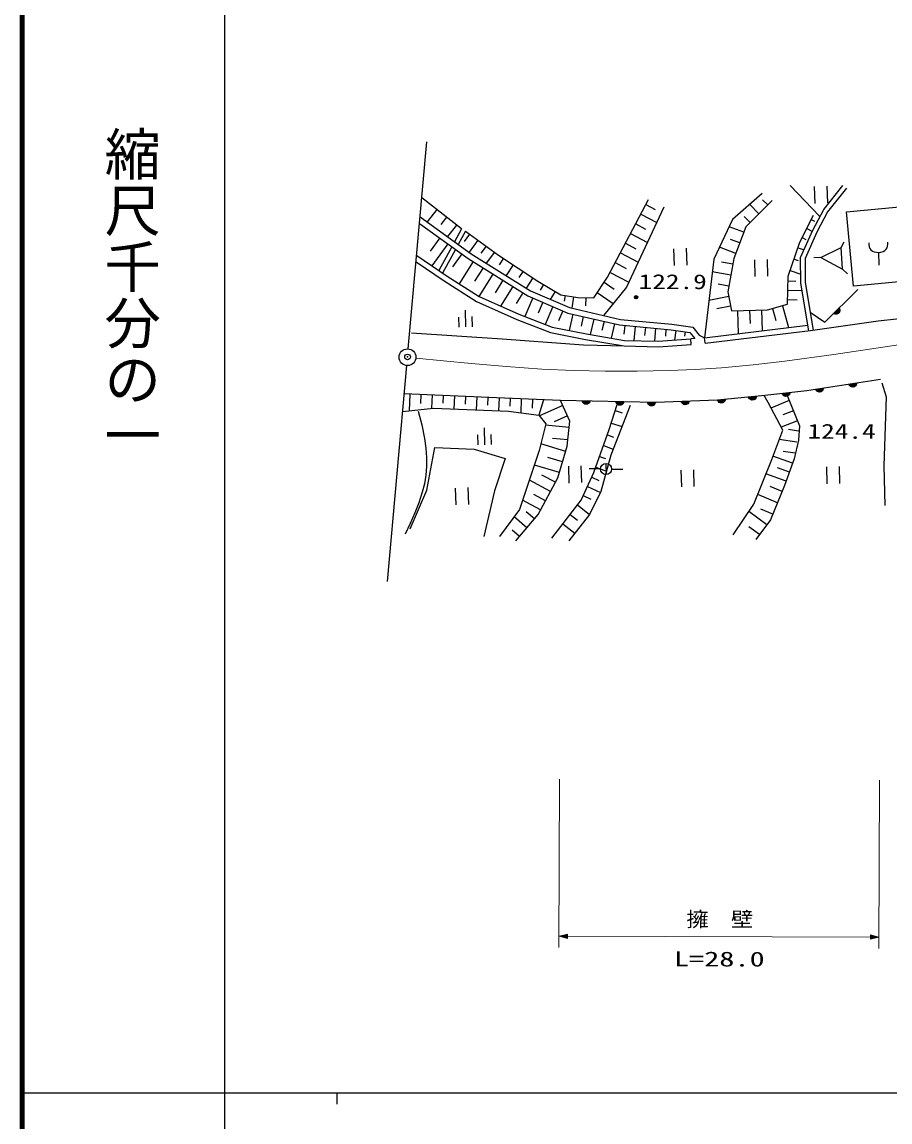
# Model space of a CAD drawing. Units: millimetres, scale not verified. Extents: x 40000 to 680000, y 20000 to 380000.
# Drawn here: x 40000 to 117200, y 202409 to 300253 of the extents above; entities that cross this region are included whole.
import ezdxf
from ezdxf.enums import TextEntityAlignment as Align

# ---------------------------------------------------------------- set-up
doc = ezdxf.new("R2010")
doc.units = ezdxf.units.MM
doc.header["$LTSCALE"] = 1000
doc.header["$PDMODE"] = 32
doc.header["$PDSIZE"] = 500
doc.linetypes.add('CHAIN', pattern=[18.5, 12, -1.5, 3.5, -1.5])
for name, color, linetype, lineweight in [('M-BGD', 7, 'Continuous', 25), ('M-BMK', 2, 'CHAIN', 13), ('M-BMK-OTRS', 5, 'Continuous', 25), ('M-STR-HTXT', 7, 'Continuous', 13), ('M-TTL', 2, 'Continuous', 140), ('M-TTL-BAND', 7, 'Continuous', 25)]:
    doc.layers.add(name, color=color, linetype=linetype, lineweight=lineweight)
doc.layers.add('M-BMK-SRVR', color=3, linetype='Continuous')
doc.layers.add('M-OTRS', color=6, linetype='Continuous')
doc.styles.add('@ＭＳ ゴシック', font='')
doc.styles.add('ＭＳ ゴシック', font='')
doc.styles.get('@ＭＳ ゴシック').set_extended_font_data('@MS Gothic')
doc.styles.get('ＭＳ ゴシック').set_extended_font_data('MS Gothic')

# ---------------------------------------------------------------- blocks, each defined once
blk = doc.blocks.new('BUHIN1100')
at = {"color": 7, "linetype": 'Continuous', "lineweight": 25}
for p, q in [((-101, -287), (-290, 92)), ((-271, 151), (-44, -305)), ((11, -317), (-245, 198)), ((-219, 243), (62, -321)), ((109, -317), (-187, 278)), ((-293, -1), (-176, -234))]:
    blk.add_line(p, q, dxfattribs=at)
blk.add_lwpolyline([(156, -313), (71, -324), (-8, -319), (-107, -292), (-179, -242), (-239, -180), (-287, -82), (-301, 3), (-297, 91), (-259, 186), (-216, 254), (-156, 313)], close=True, dxfattribs=at)
blk = doc.blocks.new('BUHIN348')
at = {"color": 7, "linetype": 'Continuous', "lineweight": 25}
for p, q in [((-67, -297), (-299, 58)), ((-286, 118), (-8, -308)), ((48, -314), (-267, 168)), ((-246, 216), (99, -312)), ((145, -302), (-219, 254)), ((-291, -35), (-148, -253))]:
    blk.add_line(p, q, dxfattribs=at)
blk.add_lwpolyline([(192, -293), (109, -314), (30, -317), (-72, -302), (-149, -261), (-216, -206), (-276, -115), (-299, -32), (-306, 55), (-279, 154), (-245, 227), (-192, 293)], close=True, dxfattribs=at)
blk = doc.blocks.new('BUHIN510')
at = {"color": 7, "linetype": 'Continuous', "lineweight": 25}
for p, q in [((-50, -300), (-302, 41)), ((-293, 102), (10, -308)), ((66, -310), (-276, 153)), ((-257, 202), (117, -305)), ((162, -294), (-233, 242)), ((-288, -52), (-133, -261))]:
    blk.add_line(p, q, dxfattribs=at)
blk.add_lwpolyline([(208, -282), (126, -307), (48, -315), (-55, -306), (-134, -269), (-204, -218), (-269, -131), (-296, -49), (-308, 38), (-287, 138), (-257, 213), (-208, 282)], close=True, dxfattribs=at)
blk = doc.blocks.new('BUHIN1810')
at = {"color": 7, "linetype": 'Continuous', "lineweight": 25}
for p, q in [((366, 873), (-937, 131)), ((-368, -870), (936, -128))]:
    blk.add_line(p, q, dxfattribs=at)
blk = doc.blocks.new('BUHIN2010')
at = {"color": 7, "linetype": 'Continuous', "lineweight": 25}
for p, q in [((-163, 598), (-945, 152)), ((652, 371), (-652, -371)), ((430, -445), (-352, -891))]:
    blk.add_line(p, q, dxfattribs=at)
blk = doc.blocks.new('BUHIN1961')
at = {"color": 7, "linetype": 'Continuous', "lineweight": 25}
for centre, radius in [((0, 0), 150), ((0, 0), 131), ((0, 0), 112), ((0, 0), 93.8), ((0, 0), 75), ((0, 0), 56.2), ((-1, 0), 37.5), ((0, 0), 18.8)]:
    blk.add_circle(centre, radius, dxfattribs=at)
blk = doc.blocks.new('BUHIN2131')
at = {"color": 7, "linetype": 'Continuous', "lineweight": 13}
for points in [[(0, 0), (182, -751), (514, -577)], [(71, -136), (442, -562), (210, -684)], [(106, -203), (405, -550), (222, -646)], [(142, -271), (367, -538), (234, -608)], [(177, -337), (329, -526), (246, -570)]]:
    blk.add_lwpolyline(points, close=True, dxfattribs=at)
for points in [[(36, -68), (480, -574), (198, -722), (37, -70)], [(274, -523), (212, -405), (291, -515), (257, -532), (212, -405)]]:
    blk.add_lwpolyline(points, dxfattribs=at)
blk = doc.blocks.new('BUHIN2141')
at = {"color": 7, "linetype": 'Continuous', "lineweight": 13}
for points in [[(0, 0), (-182, 751), (-514, 577)], [(-71, 136), (-442, 562), (-210, 684)], [(-106, 203), (-405, 550), (-222, 646)], [(-142, 271), (-367, 538), (-234, 608)], [(-177, 337), (-329, 526), (-246, 570)]]:
    blk.add_lwpolyline(points, close=True, dxfattribs=at)
for points in [[(-36, 68), (-480, 574), (-198, 722), (-37, 70)], [(-274, 523), (-212, 405), (-291, 515), (-257, 532), (-212, 405)]]:
    blk.add_lwpolyline(points, dxfattribs=at)
blk = doc.blocks.new('BUHIN2111')
at = {"color": 3, "linetype": 'Continuous', "lineweight": 25}
blk.add_circle((0, 0), 746, dxfattribs=at)

msp = doc.modelspace()

# ---------------------------------------------------------------- linework, layer by layer
at = {"layer": 'M-BGD'}
for p, q in [((108331, 285723), (110926, 282993)), ((111318, 283589), (113019, 285709)), ((105840, 284998), (103201, 282698)), ((113331, 285458), (111654, 283369)), ((79088, 281846), (75563, 284607)), ((92083, 277553), (95716, 284456)), ((97095, 283786), (93754, 276679)), ((95489, 284024), (96315, 283589)), ((106717, 284383), (104365, 282022)), ((105541, 283203), (104719, 284021)), ((106325, 283990), (105866, 284448)), ((113330, 283370), (118033, 283807)), ((75411, 282914), (79952, 279637)), ((76885, 283572), (76023, 282472)), ((77766, 282881), (77265, 282242)), ((95035, 283161), (96451, 282416)), ((104757, 282415), (104231, 282940)), ((109194, 280678), (110402, 283074)), ((110345, 281739), (111318, 283589)), ((111654, 283369), (110705, 281563)), ((113945, 276751), (113330, 283370)), ((75359, 282335), (79673, 279222)), ((78647, 282191), (77840, 281161)), ((79088, 281846), (78467, 280709)), ((94581, 282298), (95454, 281839)), ((103201, 282698), (101530, 279144)), ((104190, 281552), (102890, 282037)), ((104365, 282022), (103314, 279202)), ((109798, 281876), (110303, 281622)), ((110201, 282675), (110484, 282532)), ((77151, 281042), (76296, 279857)), ((79439, 281654), (78794, 280473)), ((79806, 281388), (79336, 280740)), ((79439, 281654), (82377, 279524)), ((80541, 280855), (79759, 279777)), ((94126, 281436), (95620, 280649)), ((103840, 280612), (103013, 280920)), ((109245, 279295), (110345, 281739)), ((109395, 281078), (109718, 280915)), ((110705, 281563), (109646, 279211)), ((77868, 280525), (76457, 278570)), ((78226, 280266), (77073, 278152)), ((78553, 280030), (77405, 277926)), ((81275, 280323), (80822, 279698)), ((93672, 280573), (94592, 280089)), ((103489, 279672), (102033, 280215)), ((108150, 277645), (109194, 280678)), ((109020, 280173), (109560, 279987)), ((111048, 279294), (112857, 280204)), ((112857, 280204), (113110, 280706)), ((112965, 278280), (112857, 280204)), ((75052, 278919), (77542, 277229)), ((75103, 279489), (77811, 277651)), ((79113, 279626), (78282, 278475)), ((80116, 278945), (78880, 276968)), ((79673, 279222), (84994, 275895)), ((79952, 279637), (85227, 276339)), ((82010, 279790), (81292, 278800)), ((82377, 279524), (85880, 277209)), ((82815, 279235), (82426, 278646)), ((93218, 279710), (94790, 278883)), ((101530, 279144), (100694, 272173)), ((103223, 278711), (102199, 278901)), ((103314, 279202), (102767, 276256)), ((108672, 279161), (109018, 279042)), ((109269, 277034), (109245, 279295)), ((109646, 279211), (109669, 277069)), ((111048, 279294), (110421, 279274)), ((111048, 279294), (112965, 278280)), ((116183, 279760), (116220, 278635)), ((81003, 278390), (80258, 277199)), ((83691, 278656), (83056, 277696)), ((84566, 278077), (84195, 277515)), ((92310, 277984), (93959, 277116)), ((92764, 278847), (93730, 278339)), ((103040, 277729), (101397, 278035)), ((108324, 278150), (109260, 277828)), ((113427, 277846), (112965, 278280)), ((77542, 277229), (80415, 275394)), ((77811, 277651), (80652, 275836)), ((81890, 277836), (80643, 275842)), ((82777, 277281), (82075, 276159)), ((85442, 277499), (84837, 276583)), ((85880, 277209), (87920, 275990)), ((86390, 276904), (86086, 276396)), ((90856, 275728), (92083, 277553)), ((91776, 277097), (92679, 276490)), ((102858, 276747), (101910, 276923)), ((108088, 275143), (108150, 277645)), ((108139, 277228), (108816, 277211)), ((109977, 272781), (109269, 277034)), ((109669, 277069), (110373, 272837)), ((118647, 277188), (113945, 276751)), ((83664, 276727), (82572, 274980)), ((84551, 276172), (83942, 275199)), ((85227, 276339), (88700, 274844)), ((87410, 276295), (86984, 275583)), ((87920, 275990), (89427, 275753)), ((88296, 275930), (88216, 275418)), ((91163, 276184), (92592, 275224)), ((93754, 276679), (91763, 274186)), ((102767, 276256), (103107, 274553)), ((108119, 276394), (109381, 276363)), ((111397, 273564), (114350, 276461)), ((80415, 275394), (84010, 273791)), ((80652, 275836), (84201, 274254)), ((85438, 275704), (84727, 274052)), ((84994, 275895), (88543, 274367)), ((86325, 275322), (85908, 274352)), ((89050, 275812), (88892, 274803)), ((89427, 275753), (90856, 275728)), ((90142, 275740), (90129, 275019)), ((102852, 275830), (101090, 275478)), ((103022, 274979), (101798, 274734)), ((106318, 274657), (108088, 275143)), ((107645, 275021), (108181, 273072)), ((108098, 275560), (108951, 275539)), ((84201, 274254), (87157, 273120)), ((87212, 274940), (86532, 273360)), ((88100, 274558), (87713, 273659)), ((88543, 274367), (93149, 273302)), ((89004, 274261), (88669, 272813)), ((88700, 274844), (93229, 273797)), ((89925, 274048), (89728, 273194)), ((103107, 274553), (106318, 274657)), ((103643, 274570), (103708, 272535)), ((104713, 274605), (104751, 273440)), ((105783, 274640), (105843, 272791)), ((106761, 274779), (107060, 273688)), ((110105, 274445), (111397, 273564)), ((112690, 274772), (112216, 274306)), ((112259, 274287), (112708, 274728)), ((112720, 274678), (112309, 274275)), ((112362, 274266), (112726, 274623)), ((112727, 274562), (112424, 274266)), ((112514, 274292), (112700, 274474)), ((116146, 273663), (119554, 274050)), ((84010, 273791), (87017, 272638)), ((87157, 273120), (90203, 272501)), ((90846, 273835), (90525, 272447)), ((91767, 273622), (91583, 272823)), ((92688, 273409), (92393, 272134)), ((93149, 273302), (97734, 272879)), ((93229, 273797), (97791, 273376)), ((93607, 273260), (93535, 272474)), ((94524, 273175), (94408, 271915)), ((95441, 273091), (95375, 272373)), ((96358, 273006), (96254, 271874)), ((97791, 273376), (99650, 273114)), ((99650, 273114), (100220, 272403)), ((100694, 272173), (109894, 273278)), ((110130, 272803), (116146, 273663)), ((74654, 272596), (82711, 272081)), ((82711, 272081), (89937, 271539)), ((87017, 272638), (90112, 272009)), ((90112, 272009), (93545, 271434)), ((90203, 272501), (93592, 271933)), ((96585, 271867), (99494, 272071)), ((97275, 272922), (97219, 272313)), ((97734, 272879), (99384, 272647)), ((98146, 272821), (98026, 271966)), ((98971, 272705), (98914, 272297)), ((99384, 272647), (99830, 272090)), ((99830, 272090), (99494, 272071)), ((99529, 271572), (99494, 272071)), ((100220, 272403), (100694, 272173)), ((100753, 271676), (100694, 272173)), ((100753, 271676), (110130, 272803)), ((89937, 271539), (93545, 271434)), ((93545, 271434), (96597, 271366)), ((93592, 271933), (96585, 271867)), ((96597, 271366), (99529, 271572)), ((116347, 268454), (109802, 267460)), ((82195, 266827), (73997, 267183)), ((74493, 267162), (74429, 265667)), ((75485, 267120), (75450, 266315)), ((109802, 267460), (106064, 267026)), ((108290, 267241), (107630, 267164)), ((107652, 267123), (108278, 267195)), ((108257, 267149), (107685, 267082)), ((76476, 267078), (76426, 265890)), ((77468, 267036), (77439, 266339)), ((78460, 266994), (78411, 265833)), ((79452, 266952), (79422, 266255)), ((80443, 266910), (80394, 265748)), ((81435, 266868), (81406, 266170)), ((87882, 266594), (82195, 266827)), ((82427, 266825), (82378, 265663)), ((83419, 266783), (83389, 266080)), ((84410, 266741), (84357, 265488)), ((85402, 266699), (85368, 265898)), ((86394, 266657), (85981, 265285)), ((96341, 266399), (87882, 266594)), ((88712, 264750), (87882, 266594)), ((92236, 264007), (92949, 266244)), ((94095, 266138), (92381, 261726)), ((101857, 266630), (96341, 266399)), ((99323, 266480), (98658, 266452)), ((98678, 266409), (99307, 266435)), ((99283, 266391), (98708, 266367)), ((98741, 266324), (99250, 266345)), ((99210, 266300), (98786, 266282)), ((98870, 266242), (99131, 266253)), ((106064, 267026), (101857, 266630)), ((106371, 266393), (105994, 267024)), ((107665, 263935), (106371, 266393)), ((108246, 266573), (106599, 265905)), ((107721, 267042), (108227, 267101)), ((108190, 267053), (107770, 267004)), ((107857, 266970), (108116, 267000)), ((108065, 267019), (109152, 264341)), ((73855, 265603), (76604, 265910)), ((76604, 265910), (83256, 265625)), ((83256, 265625), (85981, 265285)), ((85981, 265285), (86577, 264519)), ((88089, 266133), (86039, 265210)), ((88504, 265211), (87320, 264677)), ((92771, 265685), (93384, 265489)), ((108609, 265680), (107680, 265303)), ((86577, 264519), (86011, 262143)), ((88659, 264195), (86548, 264398)), ((88498, 262529), (88712, 264750)), ((92414, 264566), (93366, 264263)), ((108971, 264787), (107522, 264199)), ((109152, 264341), (109051, 263052)), ((88552, 263084), (87193, 263215)), ((90860, 260177), (92236, 264007)), ((92064, 263528), (92599, 263336)), ((106678, 261332), (107665, 263935)), ((109073, 263850), (108177, 263995)), ((88359, 262060), (86148, 262718)), ((87661, 259716), (88498, 262529)), ((91720, 262571), (92588, 262259)), ((108914, 262869), (107356, 263121)), ((109051, 263052), (108676, 261397)), ((86011, 262143), (84253, 256892)), ((88080, 261123), (86764, 261514)), ((91376, 261613), (91908, 261422)), ((92381, 261726), (91486, 258483)), ((105093, 257353), (106678, 261332)), ((108534, 260999), (106788, 261623)), ((108755, 261888), (107700, 262058)), ((108676, 261397), (107825, 259012)), ((87800, 260185), (85577, 260847)), ((91446, 260497), (90446, 260508)), ((91032, 260656), (91991, 260311)), ((91929, 260989), (91962, 259994)), ((92446, 260486), (93446, 260475)), ((108250, 260205), (107188, 260584)), ((87004, 258490), (85125, 259496)), ((85910, 256446), (87661, 259716)), ((87442, 259308), (86231, 259956)), ((89726, 257712), (90860, 260177)), ((90671, 259766), (91293, 259480)), ((107966, 259410), (106168, 260052)), ((90293, 258945), (91451, 258412)), ((91486, 258483), (90481, 256451)), ((107615, 258506), (106552, 258945)), ((107825, 259012), (106566, 255972)), ((86129, 256855), (84527, 257712)), ((86566, 257672), (85522, 258231)), ((87121, 254342), (89726, 257712)), ((89915, 258123), (90596, 257810)), ((103252, 254650), (105093, 257353)), ((107195, 257492), (105438, 258220)), ((84253, 256892), (82474, 254477)), ((83915, 254096), (85910, 256446)), ((85577, 256054), (84827, 256691)), ((90481, 256451), (88628, 254105)), ((88749, 256448), (89393, 255950)), ((89400, 257291), (90482, 256454)), ((106241, 255533), (104654, 256708)), ((106776, 256479), (105709, 256920)), ((84912, 255271), (83772, 256239)), ((88097, 255606), (89163, 254782)), ((106566, 255972), (105266, 254216)), ((84247, 254487), (83595, 255041)), ((105591, 254655), (104659, 255344))]:
    msp.add_line(p, q, dxfattribs=at)
for points in [[(115310, 280607), (115315, 280452), (115346, 280263), (115406, 280115), (115495, 279987), (115639, 279882), (115781, 279822), (115988, 279768), (116188, 279760), (116388, 279781), (116581, 279842), (116748, 279928), (116860, 280037), (116935, 280179), (116976, 280316), (116999, 280506), (116994, 280661)], [(116484, 268157), (116860, 266911), (116639, 260779), (116753, 257259)], [(75230, 265633), (75550, 264426), (75811, 263203), (75928, 262358), (75984, 261504), (75979, 260722), (75913, 259936), (75785, 259172), (75597, 258421), (75292, 257494), (74928, 256580), (74511, 255648), (74069, 254711)], [(74516, 255169), (75994, 258604), (76707, 262392), (80225, 262255), (82971, 261423), (82018, 258548), (81062, 254502)]]:
    msp.add_lwpolyline(points, dxfattribs=at)
for points in [[(112672, 274815), (112709, 274738), (112728, 274661), (112733, 274558), (112707, 274474), (112667, 274398), (112589, 274322), (112512, 274283), (112428, 274259), (112325, 274266), (112248, 274286), (112172, 274325)], [(108303, 267286), (108284, 267203), (108252, 267130), (108193, 267046), (108121, 266996), (108043, 266960), (107935, 266947), (107850, 266964), (107769, 266997), (107692, 267066), (107643, 267128), (107607, 267205)], [(99339, 266524), (99314, 266443), (99277, 266373), (99212, 266293), (99136, 266248), (99055, 266218), (98947, 266214), (98864, 266236), (98785, 266275), (98714, 266349), (98669, 266416), (98639, 266495)]]:
    msp.add_lwpolyline(points, close=True, dxfattribs=at)
msp.add_circle((91946, 260491), 498, dxfattribs=at)
at = {"layer": 'M-BMK'}
msp.add_lwpolyline([(121493, 272090), (116552, 271329), (112204, 270678), (107848, 270087), (105026, 269766), (102199, 269505), (99885, 269347), (97570, 269249), (94714, 269197), (91856, 269206), (89049, 269266), (86235, 269387), (83086, 269598), (79939, 269868), (77492, 270106), (75035, 270355)], dxfattribs=at)
at = {"layer": 'M-BMK-OTRS'}
for p, q in [((74356, 271179), (76011, 289584)), ((72496, 250489), (74222, 269685))]:
    msp.add_line(p, q, dxfattribs=at)
at = {"layer": 'M-OTRS'}
msp.add_point((74291, 270459), dxfattribs=at)
at = {"layer": 'M-STR-HTXT'}
for p, q in [((87796, 232891), (87758, 217926)), ((116219, 217854), (116257, 232819)), ((87761, 218926), (116221, 218854))]:
    msp.add_line(p, q, dxfattribs=at)
at = {"layer": 'M-TTL'}
msp.add_line((40000, 380000), (40000, 20000), dxfattribs=at)
at = {"layer": 'M-TTL-BAND'}
for p, q in [((58000, 370000), (58000, 20000)), ((40000, 205000), (579000, 205000)), ((68000, 205000), (68000, 204000))]:
    msp.add_line(p, q, dxfattribs=at)

# ---------------------------------------------------------------- block references
at = {"layer": 'M-BGD', "rotation": 62.2118}
for name, p in [('BUHIN1810', (111069, 284890)), ('BUHIN1810', (98557, 279354)), ('BUHIN1810', (105745, 278372)), ('BUHIN1961', (94613, 275771)), ('BUHIN2010', (79428, 273874)), ('BUHIN510', (113896, 268081)), ('BUHIN348', (104973, 266923)), ('BUHIN510', (110930, 267631)), ('BUHIN1100', (90177, 266541)), ('BUHIN1100', (93176, 266472)), ('BUHIN1100', (95991, 266407)), ('BUHIN348', (102205, 266662)), ('BUHIN2010', (81118, 263398)), ('BUHIN1810', (89193, 260015)), ('BUHIN1810', (99195, 259663)), ('BUHIN1810', (112147, 259948)), ('BUHIN1810', (79130, 258069))]:
    msp.add_blockref(name, p, dxfattribs=at)
at = {"layer": 'M-BMK-SRVR', "rotation": 62.2118}
msp.add_blockref('BUHIN2111', (74289, 270432), dxfattribs=at)
at = {"layer": 'M-STR-HTXT', "rotation": 62.2118}
for name, p in [('BUHIN2131', (87761, 218926)), ('BUHIN2141', (116221, 218854))]:
    msp.add_blockref(name, p, dxfattribs=at)

# ---------------------------------------------------------------- texts
at = {"layer": 'M-BGD', "style": 'ＭＳ ゴシック', "width": 1.35}
for s, p in [('122.9', (94841, 276106)), ('124.4', (109860, 262795))]:
    msp.add_text(s, height=1320, rotation=359.855, dxfattribs=at).set_placement(p, align=Align.BOTTOM_LEFT)
at = {"layer": 'M-STR-HTXT', "style": 'ＭＳ ゴシック'}
for s, width, p in [('擁\u3000壁', 1.1, (99092, 219397)), ('L=28.0', 1.5, (97975, 215861))]:
    msp.add_text(s, height=1320, rotation=359.855, dxfattribs=dict(at, width=width)).set_placement(p, align=Align.BOTTOM_LEFT)
at = {"layer": 'M-TTL-BAND', "style": '@ＭＳ ゴシック'}
msp.add_text('縮尺千分の一', height=3666, rotation=270, dxfattribs=at).set_placement((49777, 261030), align=Align.MIDDLE_RIGHT)

doc.saveas('drawing.dxf')
